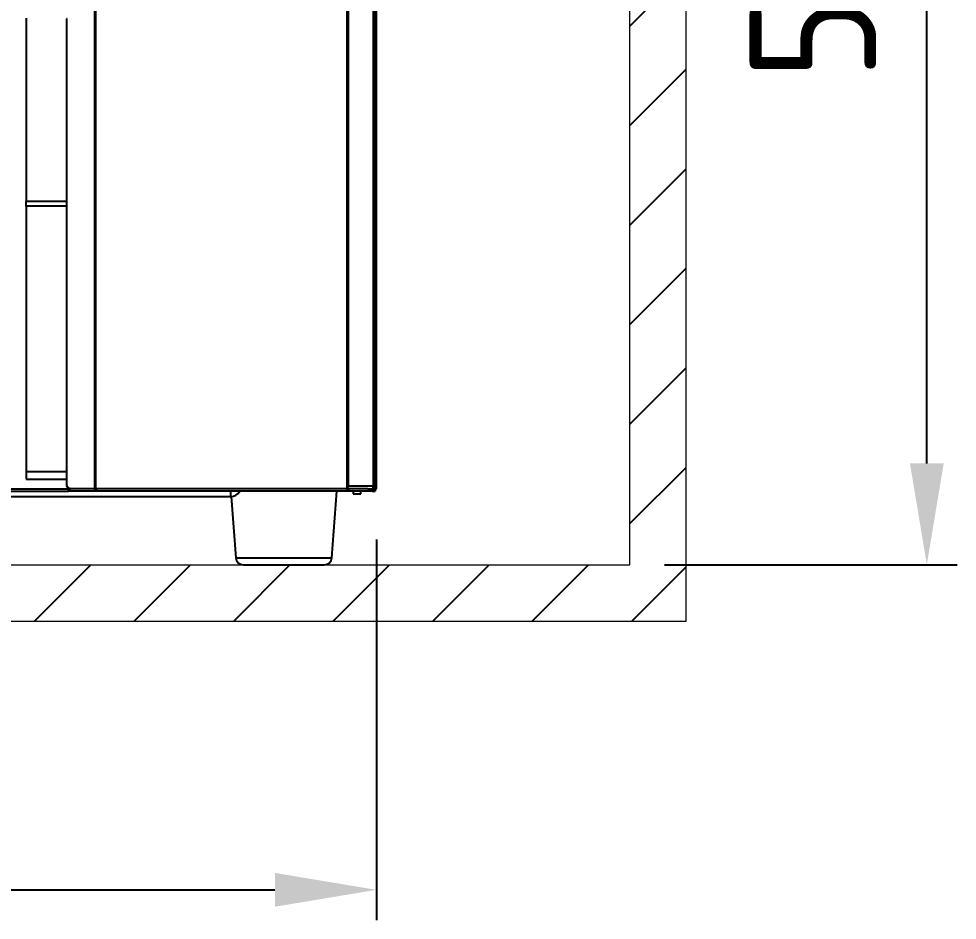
# Model space of a CAD drawing. Header units: millimetres. Extents: x 0 to 4395, y 0 to 3090.
# Drawn here: x 2417.5 to 2787.9, y 668.8 to 1024.6 of the extents above; entities that cross this region are included whole.
import ezdxf

# ---------------------------------------------------------------- set-up
doc = ezdxf.new("R2010")
doc.units = ezdxf.units.MM
doc.header["$LTSCALE"] = 10
doc.header["$PDSIZE"] = -1
doc.linetypes.add('HIDDEN', pattern=[1.905, 1.27, -0.635])
doc.layers.add('D', color=102, linetype='Continuous')
doc.layers.add('H', color=2, linetype='HIDDEN')
doc.layers.add('S', color=4, linetype='Continuous', lineweight=15)
doc.styles.add('STU25', font='isocp2.shx')
doc.dimstyles.new('STU25', dxfattribs={"dimscale": 20, "dimtxt": 2.5, "dimasz": 2, "dimexe": 0.6, "dimexo": 1, "dimgap": 1, "dimtad": 1, "dimdsep": 46, "dimtxsty": 'STU25', "dimcen": 2, "dimazin": 2, "dimtfac": 1, "dimtmove": 0, "dimatfit": 3, "dimfxl": 0, "dimtolj": 1, "dimtzin": 0, "dimarcsym": 0})

# ---------------------------------------------------------------- blocks, each defined once
blk = doc.blocks.new('*D11')
at = {"layer": 'D', "color": 0, "lineweight": -2}
for p, q in [((1839.67, 826.21), (1839.67, 668.83)), ((2558.67, 819.13), (2558.67, 668.83)), ((1879.67, 680.83), (2518.67, 680.83))]:
    blk.add_line(p, q, dxfattribs=at)
at = {"layer": 'D', "color": 0}
for points in [[(1879.67, 687.49), (1879.67, 674.16), (1839.67, 680.83)], [(2518.67, 674.16), (2518.67, 687.49), (2558.67, 680.83)]]:
    blk.add_solid(points, dxfattribs=at)
at = {"layer": 'Defpoints', "color": 0}
for p in [(1839.67, 846.21), (2558.67, 839.13), (2558.67, 680.83)]:
    blk.add_point(p, dxfattribs=at)
at = {"layer": 'D', "color": 0, "insert": (2199.17, 725.83), "char_height": 50, "attachment_point": 5, "style": 'STU25'}
blk.add_mtext('\\A1;720', dxfattribs=at)
blk = doc.blocks.new('*D12')
at = {"layer": 'D', "color": 0, "lineweight": -2}
for p, q in [((2578.17, 1343.63), (2787.93, 1343.63)), ((2775.93, 849.13), (2775.93, 1303.63)), ((2672.38, 809.13), (2787.93, 809.13))]:
    blk.add_line(p, q, dxfattribs=at)
at = {"layer": 'D', "color": 0}
for points in [[(2782.59, 1303.63), (2769.26, 1303.63), (2775.93, 1343.63)], [(2769.26, 849.13), (2782.59, 849.13), (2775.93, 809.13)]]:
    blk.add_solid(points, dxfattribs=at)
at = {"layer": 'Defpoints', "color": 0}
for p in [(2558.17, 1343.63), (2775.93, 1343.63), (2652.38, 809.13)]:
    blk.add_point(p, dxfattribs=at)
at = {"layer": 'D', "color": 0, "insert": (2730.93, 1049.13), "char_height": 50, "attachment_point": 5, "rotation": 90, "style": 'STU25'}
blk.add_mtext('\\A1;535', dxfattribs=at)

msp = doc.modelspace()

# ---------------------------------------------------------------- hatches: boundary and pattern name
at = {"layer": 'H', "ltscale": 5}
h = msp.add_hatch(dxfattribs=at)
h.set_pattern_fill('ANSI31', color=256, scale=222.222222, style=0)
h.set_pattern_definition([(45, (193650.744, 13626.528), (-19.641855, 19.641855), [])])
h.paths.add_polyline_path([(1617.451, 786.911), (1617.451, 1468.353), (2680.894, 1468.353), (2680.894, 786.911)])
h.paths.add_polyline_path([(1639.673, 1446.133), (1639.673, 809.133), (2658.672, 809.133), (2658.672, 1446.133)], flags=16)

# ---------------------------------------------------------------- linework, layer by layer
at = {"color": 7, "linetype": 'Continuous', "lineweight": 25}
for p, q in [((2558.672, 839.133), (2558.672, 1328.083)), ((2447.384, 1048.633), (2447.384, 839.133)), ((2447.79, 1048.633), (2447.79, 839.133)), ((2547.073, 1048.46), (2547.073, 839.306)), ((2558.169, 1048.633), (2558.169, 839.133)), ((2558.174, 1048.633), (2558.174, 839.133)), ((2547.518, 1047.533), (2547.518, 840.233)), ((2557.37, 1047.533), (2557.37, 840.233)), ((2420.472, 1024.819), (2420.472, 952.622)), ((2436.323, 1024.633), (2436.323, 841.133)), ((2436.373, 1024.633), (2436.323, 1024.633)), ((2436.628, 1024.632), (2436.373, 1024.632)), ((2436.628, 1024.649), (2436.628, 1024.632)), ((2420.472, 950.684), (2420.472, 952.622)), ((2420.472, 950.684), (2420.472, 845.883)), ((2420.472, 845.883), (2420.472, 842.883)), ((2420.472, 842.883), (2436.323, 842.883)), ((1844.182, 838.133), (2437.172, 838.133)), ((2437.172, 839.413), (2437.172, 839.233)), ((2437.514, 839.233), (2437.172, 839.233)), ((2437.804, 839.187), (2437.172, 839.133)), ((2437.172, 838.133), (2437.172, 839.133)), ((2437.172, 839.133), (2437.675, 839.133)), ((2437.675, 838.133), (2437.172, 838.133)), ((2437.675, 839.133), (2437.675, 838.133)), ((2438.054, 839.133), (2437.675, 839.133)), ((2447.671, 838.133), (2437.675, 838.133)), ((2447.384, 839.133), (2438.054, 839.133)), ((2447.79, 839.133), (2447.384, 839.133)), ((2447.671, 838.133), (2447.671, 839.133)), ((2448.039, 838.133), (2447.671, 838.133)), ((2546.465, 839.133), (2447.79, 839.133)), ((2448.039, 839.133), (2448.039, 838.133)), ((2547.251, 838.133), (2448.039, 838.133)), ((2541.13, 811.909), (2543.097, 838.133)), ((2547.251, 838.133), (2547.251, 839.133)), ((2547.251, 839.133), (2547.723, 839.133)), ((2547.723, 838.133), (2547.251, 838.133)), ((2547.518, 840.133), (2547.518, 840.233)), ((2547.518, 840.233), (2557.37, 840.233)), ((2547.723, 839.133), (2547.723, 838.133)), ((2555.301, 839.133), (2547.723, 839.133)), ((2556.414, 838.133), (2547.723, 838.133)), ((2549.576, 838.133), (2549.576, 837.133)), ((2549.576, 837.133), (2552.576, 837.133)), ((2552.576, 837.133), (2552.576, 838.133)), ((2555.301, 839.133), (2557.069, 839.133)), ((2556.414, 838.133), (2556.414, 839.133)), ((2557.072, 838.133), (2556.414, 838.133)), ((2557.069, 839.133), (2557.072, 839.133)), ((2557.072, 839.133), (2557.161, 839.133)), ((2557.072, 839.133), (2557.072, 838.133)), ((2557.072, 838.133), (2557.162, 838.133)), ((2557.161, 839.133), (2557.173, 839.133)), ((2557.162, 838.133), (2557.162, 838.137)), ((2557.162, 838.133), (2558.172, 838.133)), ((2558.109, 839.133), (2557.173, 839.133)), ((2557.368, 840.133), (2557.37, 840.133)), ((2557.37, 840.233), (2557.37, 840.133)), ((2558.156, 839.133), (2558.109, 839.133)), ((2558.169, 839.133), (2558.156, 839.133)), ((2558.174, 839.133), (2558.169, 839.133)), ((2558.172, 839.133), (2558.672, 839.133)), ((2558.172, 839.133), (2558.172, 838.133)), ((1901.172, 836.133), (2501.172, 836.133)), ((2501.172, 836.133), (2501.397, 836.133)), ((2501.396, 836.139), (2503.214, 811.909))]:
    msp.add_line(p, q, dxfattribs=at)
at = {"color": 8, "linetype": 'Continuous', "lineweight": 25}
for p, q in [((2420.472, 952.622), (2436.323, 952.622)), ((2436.323, 950.684), (2420.472, 950.684)), ((2420.472, 845.883), (2436.323, 845.883)), ((2408.033, 839.143), (2437.289, 839.143)), ((2501.172, 838.133), (2501.172, 836.133)), ((2547.217, 839.433), (2547.217, 839.133)), ((2557.161, 839.186), (2557.161, 839.133)), ((2503.214, 811.909), (2522.172, 811.909)), ((2522.172, 811.909), (2541.13, 811.909))]:
    msp.add_line(p, q, dxfattribs=at)
at = {"color": 7, "linetype": 'Continuous', "lineweight": 25, "flags": 128}
for points in [[(2547.217, 839.133), (2547.273, 839.152), (2547.326, 839.208), (2547.376, 839.298), (2547.42, 839.421), (2547.458, 839.571), (2547.487, 839.744), (2547.507, 839.933), (2547.517, 840.133)], [(2557.368, 840.133), (2557.358, 839.933), (2557.338, 839.744), (2557.309, 839.571), (2557.272, 839.421), (2557.227, 839.298), (2557.178, 839.208), (2557.124, 839.152), (2557.069, 839.133)]]:
    msp.add_lwpolyline(points, dxfattribs=at)
at = {"color": 7, "linetype": 'Continuous', "lineweight": 25}
for centre, radius, start, end in [((2438.199, 841.008), 1.88, 176.17155, 265.57219), ((2501.172, 840.333), 4.2, 270, 328.41186), ((2557.072, 839.233), 1.1, 270, 354.78409), ((2553.423, 840.231), 3.947, 358.57397, 0.02572), ((2506.205, 812.133), 3, 184.28915, 270), ((2538.138, 812.133), 3, 270, 355.71085)]:
    msp.add_arc(centre, radius, start, end, dxfattribs=at)
for centre, major_axis, ratio, start_param, end_param in [((2546.465, 840.133), (1.08, 0), 0.9255551, 4.712389, 5.3098123), ((2557.173, 840.133), (0, 1), 0.0047653, 2.7764409, 3.1415927)]:
    msp.add_ellipse(centre, major_axis=major_axis, ratio=ratio, start_param=start_param, end_param=end_param, dxfattribs=at)
for points, knots in [([(2547.073, 839.306), (2547.152, 839.367), (2547.312, 839.489), (2547.464, 839.76), (2547.515, 839.984), (2547.518, 840.111), (2547.518, 840.133)], [0, 0, 0, 0, 0.304945, 0.6087906, 0.9331951, 1, 1, 1, 1]), ([(2557.37, 840.133), (2557.38, 840.022), (2557.401, 839.798), (2557.56, 839.504), (2557.765, 839.292), (2557.957, 839.179), (2558.097, 839.137), (2558.136, 839.134), (2558.156, 839.133)], [0, 0, 0, 0, 0.1842132, 0.3686084, 0.5466187, 0.7038493, 0.8539295, 1, 1, 1, 1]), ([(2506.205, 809.133), (2506.257, 809.133), (2506.364, 809.133), (2507.252, 809.133), (2508.725, 809.133), (2510.802, 809.133), (2513.355, 809.133), (2516.216, 809.133), (2519.192, 809.133), (2521.198, 809.133), (2522.172, 809.133)], [0, 0, 0, 0, 0.1165177, 0.2400131, 0.3686419, 0.4999998, 0.6313594, 0.7599893, 0.8834847, 1, 1, 1, 1]), ([(2522.172, 809.133), (2523.146, 809.133), (2525.152, 809.133), (2528.127, 809.133), (2530.989, 809.133), (2533.542, 809.133), (2535.619, 809.133), (2537.092, 809.133), (2537.98, 809.133), (2538.087, 809.133), (2538.138, 809.133)], [0, 0, 0, 0, 0.1165164, 0.2400117, 0.3686414, 0.4999999, 0.6313584, 0.7599871, 0.8834825, 1, 1, 1, 1])]:
    msp.add_open_spline(points, degree=3, knots=knots, dxfattribs=at)
at = {"layer": 'S', "linetype": 'Continuous'}
for p, q in [((2680.894, 786.911), (2680.894, 1468.353)), ((2658.672, 809.133), (2658.672, 1446.133)), ((1639.673, 809.133), (2658.672, 809.133)), ((1617.451, 786.911), (2680.894, 786.911))]:
    msp.add_line(p, q, dxfattribs=at)

# ---------------------------------------------------------------- dimensions: what is measured, and where the dimension line sits
at = {"layer": 'D'}
dim = msp.add_linear_dim(base=(2775.927, 1343.633), p1=(2652.379, 809.133), p2=(2558.172, 1343.633), angle=90, text='535', dimstyle='STU25', override={"dimtxsty": 'STU25'}, dxfattribs=at)
dim.commit()
dim.dimension.update_dxf_attribs({"geometry": '*D12', "text_midpoint": (2775.927, 1049.133), "dimtype": 160})
dim = msp.add_linear_dim(base=(2558.672, 680.826), p1=(1839.673, 846.212), p2=(2558.672, 839.133), text='720', dimstyle='STU25', override={"dimtxsty": 'STU25'}, dxfattribs=at)
dim.commit()
dim.dimension.update_dxf_attribs({"geometry": '*D11', "text_midpoint": (2199.172, 725.826)})

doc.saveas('drawing.dxf')
